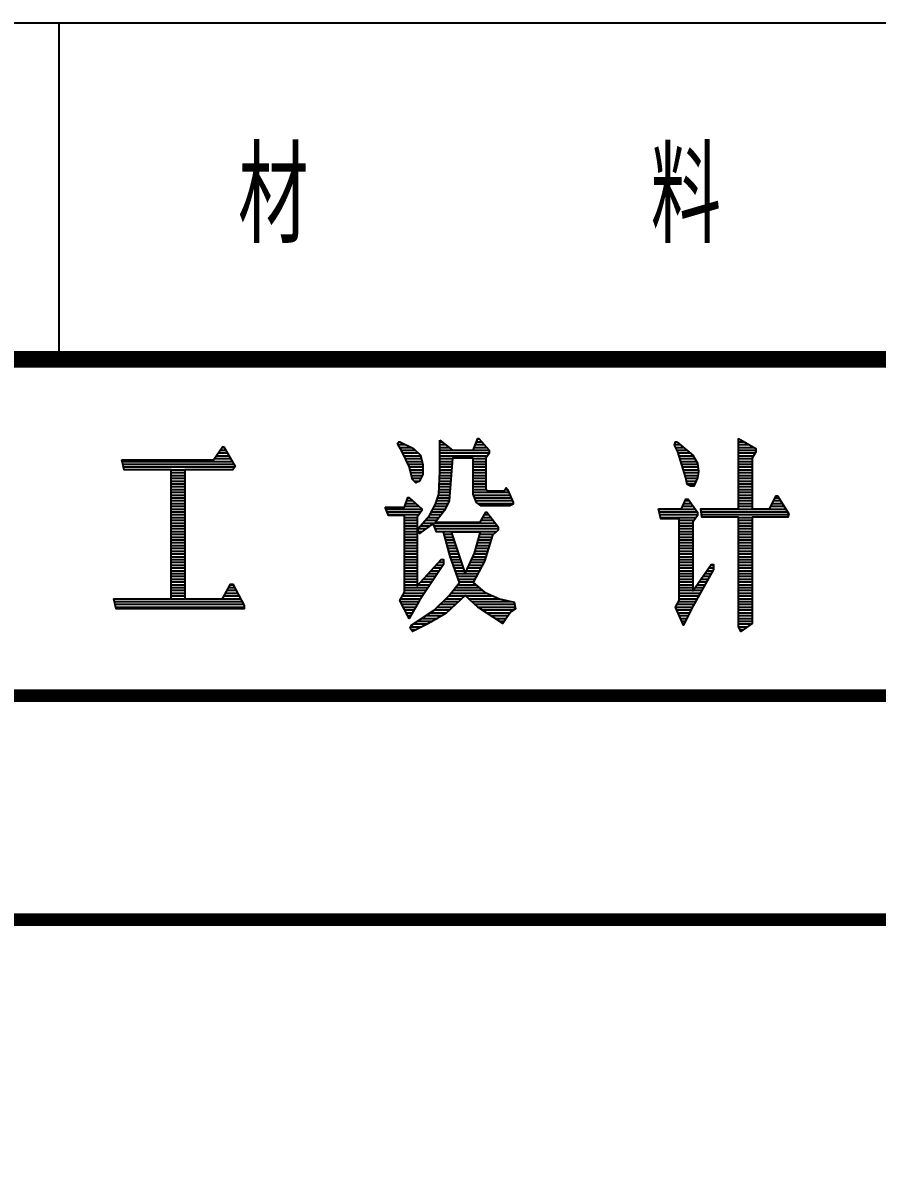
# Model space of a CAD drawing. Extents: x -8431 to -7574, y 1007 to 1601.
# Drawn here: x -7663.67 to -7633.18, y 1047.58 to 1088.58 of the extents above; entities that cross this region are included whole.
import ezdxf
from ezdxf.enums import TextEntityAlignment as Align

# ---------------------------------------------------------------- set-up
doc = ezdxf.new("R2010")
doc.units = 0
doc.header["$LTSCALE"] = 10
doc.header["$MEASUREMENT"] = 0
doc.layers.get('0').update_dxf_attribs({"linetype": 'CONTINUOUS'})
doc.layers.add('1', color=2, linetype='CONTINUOUS')
doc.layers.add('2', color=1, linetype='CONTINUOUS')
doc.styles.add('HZ', font='txt', dxfattribs={"width": 0.75, "bigfont": 'hztxt'})

# ---------------------------------------------------------------- blocks, each defined once
blk = doc.blocks.new('*X2')
at = {"color": 0}
for p, q in [((41907.2, -980), (41933.2, -980)), ((42056.3, -970), (42063.1, -970)), ((42056.3, -980), (42075.9, -980)), ((42182.6, -980), (42214.1, -980)), ((42186.6, -970), (42205.1, -970)), ((42190.6, -960), (42196.1, -960)), ((42894.1, -980), (42913.1, -980)), ((43122, -960), (43124, -960)), ((43122, -970), (43141.5, -970)), ((43122, -980), (43159, -980)), ((41258.1, -1020), (41303.2, -1020)), ((41265.1, -1010), (41297.3, -1010)), ((41272.1, -1000), (41291.5, -1000)), ((41279.1, -990), (41285.7, -990)), ((41912.8, -990), (41954.2, -990)), ((41918.4, -1000), (41968.8, -1000)), ((41923.6, -1010), (41979.3, -1010)), ((41928.3, -1020), (41987.5, -1020)), ((42056.3, -990), (42088.7, -990)), ((42056.3, -1000), (42231.9, -1000)), ((42056.3, -1010), (42231.9, -1010)), ((42056.3, -1020), (42225.8, -1020)), ((42178.6, -990), (42223.1, -990)), ((42897.5, -990), (42925.4, -990)), ((42902.7, -1000), (42937.6, -1000)), ((42907, -1010), (42949.9, -1010)), ((42910, -1020), (42960.3, -1020)), ((43122, -990), (43176.5, -990)), ((43122, -1000), (43183.3, -1000)), ((43122, -1010), (43180.9, -1010)), ((43122, -1020), (43175.7, -1020)), ((40922.4, -1040), (41314.8, -1040)), ((40924.7, -1050), (41320.7, -1050)), ((40927, -1060), (41324, -1060)), ((41251.1, -1030), (41309, -1030)), ((41932.9, -1030), (41989.9, -1030)), ((41937.6, -1040), (41992.2, -1040)), ((41942.3, -1050), (41994.5, -1050)), ((41946.6, -1060), (41995, -1060)), ((42056.3, -1030), (42101.1, -1030)), ((42056.3, -1040), (42100.3, -1040)), ((42056.3, -1050), (42099.5, -1050)), ((42056.3, -1060), (42098.7, -1060)), ((42174.7, -1030), (42219.6, -1030)), ((42174.7, -1040), (42219.6, -1040)), ((42174.7, -1050), (42219.6, -1050)), ((42174.7, -1060), (42219.6, -1060)), ((42913.1, -1030), (42965.9, -1030)), ((42916.2, -1040), (42971.5, -1040)), ((42919.2, -1050), (42975.5, -1050)), ((42922.3, -1060), (42976.9, -1060)), ((43122, -1030), (43171, -1030)), ((43122, -1040), (43171, -1040)), ((43122, -1050), (43171, -1050)), ((43122, -1060), (43171, -1060)), ((41096.7, -1070), (41145.7, -1070)), ((41096.7, -1080), (41145.7, -1080)), ((41096.7, -1090), (41145.7, -1090)), ((41096.7, -1100), (41145.7, -1100)), ((41949.2, -1070), (41995, -1070)), ((41951.8, -1080), (41995, -1080)), ((41954.4, -1090), (41993.6, -1090)), ((41957.1, -1100), (41988.3, -1100)), ((42055.1, -1100), (42095.5, -1100)), ((42055.6, -1090), (42096.3, -1090)), ((42056.1, -1080), (42097.1, -1080)), ((42056.3, -1070), (42097.9, -1070)), ((42174.7, -1070), (42219.6, -1070)), ((42174.7, -1080), (42219.6, -1080)), ((42174.7, -1090), (42219.6, -1090)), ((42174.7, -1100), (42219.6, -1100)), ((42925.4, -1070), (42978.3, -1070)), ((42928.4, -1080), (42978.3, -1080)), ((42931.5, -1090), (42976.6, -1090)), ((42934.4, -1100), (42974.6, -1100)), ((43122, -1070), (43171, -1070)), ((43122, -1080), (43171, -1080)), ((43122, -1090), (43171, -1090)), ((43122, -1100), (43171, -1100)), ((41096.7, -1110), (41145.7, -1110)), ((41096.7, -1120), (41145.7, -1120)), ((41096.7, -1130), (41145.7, -1130)), ((41096.7, -1140), (41145.7, -1140)), ((41963.8, -1110), (41983.1, -1110)), ((42053.1, -1140), (42092.2, -1140)), ((42053.6, -1130), (42093, -1130)), ((42054.1, -1120), (42093.8, -1120)), ((42054.6, -1110), (42094.7, -1110)), ((42174.7, -1110), (42219.6, -1110)), ((42174.7, -1120), (42219.6, -1120)), ((42174.7, -1130), (42219.6, -1130)), ((42174.7, -1140), (42220, -1140)), ((42288.8, -1140), (42297.3, -1140)), ((42936.2, -1110), (42970.4, -1110)), ((42937.9, -1120), (42966.2, -1120)), ((43122, -1110), (43171, -1110)), ((43122, -1120), (43171, -1120)), ((43122, -1130), (43171, -1130)), ((43122, -1140), (43171, -1140)), ((41096.7, -1150), (41145.7, -1150)), ((41096.7, -1160), (41145.7, -1160)), ((41096.7, -1170), (41145.7, -1170)), ((41096.7, -1180), (41145.7, -1180)), ((41938.1, -1180), (41958.3, -1180)), ((41941.6, -1170), (41947.3, -1170)), ((42044.2, -1180), (42089, -1180)), ((42047.7, -1170), (42089.8, -1170)), ((42051.2, -1160), (42090.6, -1160)), ((42052.6, -1150), (42091.4, -1150)), ((42174.7, -1150), (42301.7, -1150)), ((42175.9, -1160), (42306.1, -1160)), ((42180.1, -1170), (42310.5, -1170)), ((42184.3, -1180), (42314.8, -1180)), ((42931.7, -1180), (42946.1, -1180)), ((43122, -1150), (43171, -1150)), ((43122, -1160), (43171, -1160)), ((43122, -1170), (43171, -1170)), ((43122, -1180), (43171, -1180)), ((43247.9, -1180), (43271.7, -1180)), ((43253.1, -1170), (43265.3, -1170)), ((41096.7, -1190), (41145.7, -1190)), ((41096.7, -1200), (41145.7, -1200)), ((41096.7, -1210), (41145.7, -1210)), ((41096.7, -1220), (41145.7, -1220)), ((41862.9, -1210), (41991, -1210)), ((41867.1, -1220), (41987.8, -1220)), ((41931.1, -1200), (41980.3, -1200)), ((41934.6, -1190), (41969.3, -1190)), ((42026.1, -1220), (42069.1, -1220)), ((42031.1, -1210), (42075.2, -1210)), ((42036.1, -1200), (42079.9, -1200)), ((42040.7, -1190), (42084.5, -1190)), ((42192, -1190), (42317.6, -1190)), ((42836.3, -1210), (42967.1, -1210)), ((42838.6, -1220), (42974.1, -1220)), ((42922.4, -1200), (42960.1, -1200)), ((42927.1, -1190), (42953.1, -1190)), ((42987.3, -1210), (43290.8, -1210)), ((42988.7, -1220), (43297.1, -1220)), ((43122, -1190), (43171, -1190)), ((43122, -1200), (43171, -1200)), ((43237.4, -1200), (43284.4, -1200)), ((43242.6, -1190), (43278, -1190)), ((41096.7, -1230), (41145.7, -1230)), ((41096.7, -1240), (41145.7, -1240)), ((41096.7, -1250), (41145.7, -1250)), ((41096.7, -1260), (41145.7, -1260)), ((41096.7, -1270), (41145.7, -1270)), ((41871.3, -1230), (41980.8, -1230)), ((41929.7, -1240), (41974.6, -1240)), ((41929.7, -1250), (41974.6, -1250)), ((41929.7, -1260), (41974.6, -1260)), ((41929.7, -1270), (41974.6, -1270)), ((41987.2, -1270), (42020.9, -1270)), ((41996, -1260), (42253.7, -1260)), ((42004.7, -1250), (42045.1, -1250)), ((42013.5, -1240), (42053.1, -1240)), ((42021.1, -1230), (42061.1, -1230)), ((42035.1, -1270), (42261.5, -1270)), ((42202.9, -1250), (42246, -1250)), ((42208.8, -1240), (42238.2, -1240)), ((42214.6, -1230), (42230.4, -1230)), ((42840.9, -1230), (42975, -1230)), ((42843.3, -1240), (42970.2, -1240)), ((42909.7, -1250), (42963.2, -1250)), ((42909.7, -1260), (42958.7, -1260)), ((42909.7, -1270), (42958.7, -1270)), ((42990.1, -1230), (43300.7, -1230)), ((43122, -1240), (43171, -1240)), ((43122, -1250), (43171, -1250)), ((43122, -1260), (43171, -1260)), ((43122, -1270), (43171, -1270)), ((41096.7, -1280), (41145.7, -1280)), ((41096.7, -1290), (41145.7, -1290)), ((41096.7, -1300), (41145.7, -1300)), ((41096.7, -1310), (41145.7, -1310)), ((41929.7, -1280), (41974.6, -1280)), ((41929.7, -1290), (41974.6, -1290)), ((41929.7, -1300), (41974.6, -1300)), ((41929.7, -1310), (41974.6, -1310)), ((41978.7, -1280), (42006.9, -1280)), ((41978.7, -1290), (41992.9, -1290)), ((42039.3, -1280), (42264.5, -1280)), ((42043.5, -1290), (42259.3, -1290)), ((42071, -1300), (42100, -1300)), ((42073.8, -1310), (42103.4, -1310)), ((42194.2, -1310), (42242, -1310)), ((42196.9, -1300), (42247.7, -1300)), ((42909.7, -1280), (42958.7, -1280)), ((42909.7, -1290), (42958.7, -1290)), ((42909.7, -1300), (42958.7, -1300)), ((42909.7, -1310), (42958.7, -1310)), ((43122, -1280), (43171, -1280)), ((43122, -1290), (43171, -1290)), ((43122, -1300), (43171, -1300)), ((43122, -1310), (43171, -1310)), ((41096.7, -1320), (41145.7, -1320)), ((41096.7, -1330), (41145.7, -1330)), ((41096.7, -1340), (41145.7, -1340)), ((41096.7, -1350), (41145.7, -1350)), ((41929.7, -1320), (41974.6, -1320)), ((41929.7, -1330), (41974.6, -1330)), ((41929.7, -1340), (41974.6, -1340)), ((41929.7, -1350), (41974.6, -1350)), ((42076.6, -1320), (42106.7, -1320)), ((42079.4, -1330), (42110.1, -1330)), ((42082.2, -1340), (42113.5, -1340)), ((42085, -1350), (42116.8, -1350)), ((42183.4, -1350), (42229.7, -1350)), ((42186.1, -1340), (42232.8, -1340)), ((42188.8, -1330), (42235.9, -1330)), ((42191.5, -1320), (42238.9, -1320)), ((42909.7, -1320), (42958.7, -1320)), ((42909.7, -1330), (42958.7, -1330)), ((42909.7, -1340), (42958.7, -1340)), ((42909.7, -1350), (42958.7, -1350)), ((43122, -1320), (43171, -1320)), ((43122, -1330), (43171, -1330)), ((43122, -1340), (43171, -1340)), ((43122, -1350), (43171, -1350)), ((41096.7, -1360), (41145.7, -1360)), ((41096.7, -1370), (41145.7, -1370)), ((41096.7, -1380), (41145.7, -1380)), ((41096.7, -1390), (41145.7, -1390)), ((41929.7, -1360), (41974.6, -1360)), ((41929.7, -1370), (41974.6, -1370)), ((41929.7, -1380), (41974.6, -1380)), ((41929.7, -1390), (41974.6, -1390)), ((42087.8, -1360), (42120.2, -1360)), ((42090.6, -1370), (42123.5, -1370)), ((42093.4, -1380), (42126.9, -1380)), ((42096.9, -1390), (42130.3, -1390)), ((42168.2, -1390), (42217.5, -1390)), ((42172.8, -1380), (42220.6, -1380)), ((42177.5, -1370), (42223.6, -1370)), ((42180.7, -1360), (42226.7, -1360)), ((42909.7, -1360), (42958.7, -1360)), ((42909.7, -1370), (42958.7, -1370)), ((42909.7, -1380), (42958.7, -1380)), ((42909.7, -1390), (42958.7, -1390)), ((43122, -1360), (43171, -1360)), ((43122, -1370), (43171, -1370)), ((43122, -1380), (43171, -1380)), ((43122, -1390), (43171, -1390)), ((41096.7, -1400), (41145.7, -1400)), ((41096.7, -1410), (41145.7, -1410)), ((41096.7, -1420), (41145.7, -1420)), ((41096.7, -1430), (41145.7, -1430)), ((41929.7, -1400), (41974.6, -1400)), ((41929.7, -1410), (41974.6, -1410)), ((41929.7, -1420), (41974.6, -1420)), ((41929.7, -1430), (41974.6, -1430)), ((42024.1, -1430), (42053.9, -1430)), ((42033.3, -1420), (42060.5, -1420)), ((42042.5, -1410), (42067.2, -1410)), ((42051.7, -1400), (42068.5, -1400)), ((42100.4, -1400), (42133.6, -1400)), ((42103.9, -1410), (42137, -1410)), ((42107.4, -1420), (42140.3, -1420)), ((42110.9, -1430), (42143.7, -1430)), ((42149.5, -1430), (42197.4, -1430)), ((42154.2, -1420), (42202.8, -1420)), ((42158.8, -1410), (42208.2, -1410)), ((42163.5, -1400), (42213.6, -1400)), ((42909.7, -1400), (42958.7, -1400)), ((42909.7, -1410), (42958.7, -1410)), ((42909.7, -1420), (42958.7, -1420)), ((42909.7, -1430), (42958.7, -1430)), ((43008.7, -1430), (43029.7, -1430)), ((43015.7, -1420), (43032.2, -1420)), ((43022.7, -1410), (43032.2, -1410)), ((43122, -1400), (43171, -1400)), ((43122, -1410), (43171, -1410)), ((43122, -1420), (43171, -1420)), ((43122, -1430), (43171, -1430)), ((41096.7, -1440), (41145.7, -1440)), ((41096.7, -1450), (41145.7, -1450)), ((41096.7, -1460), (41145.7, -1460)), ((41096.7, -1470), (41145.7, -1470)), ((41929.7, -1440), (41974.6, -1440)), ((41929.7, -1450), (41974.6, -1450)), ((41929.7, -1460), (41974.6, -1460)), ((41929.7, -1470), (41974.6, -1470)), ((41987.4, -1470), (42027.1, -1470)), ((41996.6, -1460), (42033.8, -1460)), ((42005.7, -1450), (42040.5, -1450)), ((42014.9, -1440), (42047.2, -1440)), ((42114.4, -1440), (42192, -1440)), ((42117.9, -1450), (42186.7, -1450)), ((42121.4, -1460), (42181.3, -1460)), ((42124.9, -1470), (42175.9, -1470)), ((42909.7, -1440), (42958.7, -1440)), ((42909.7, -1450), (42958.7, -1450)), ((42909.7, -1460), (42958.7, -1460)), ((42909.7, -1470), (42958.7, -1470)), ((42980.7, -1470), (43007.6, -1470)), ((42987.7, -1460), (43013.1, -1460)), ((42994.7, -1450), (43018.7, -1450)), ((43001.7, -1440), (43024.2, -1440)), ((43122, -1440), (43171, -1440)), ((43122, -1450), (43171, -1450)), ((43122, -1460), (43171, -1460)), ((43122, -1470), (43171, -1470)), ((41096.7, -1480), (41145.7, -1480)), ((41096.7, -1490), (41145.7, -1490)), ((41096.7, -1500), (41145.7, -1500)), ((41096.7, -1510), (41145.7, -1510)), ((41291.6, -1510), (41334.4, -1510)), ((41297.1, -1500), (41329, -1500)), ((41302.5, -1490), (41323.6, -1490)), ((41308, -1480), (41318.3, -1480)), ((41928.1, -1510), (42000.4, -1510)), ((41929.7, -1480), (41974.6, -1480)), ((41929.7, -1490), (42013.8, -1490)), ((41929.7, -1500), (42007.1, -1500)), ((41978.2, -1480), (42020.5, -1480)), ((42095.9, -1510), (42221.9, -1510)), ((42103.8, -1500), (42207.1, -1500)), ((42111.7, -1490), (42195.5, -1490)), ((42119.6, -1480), (42183.8, -1480)), ((42909.7, -1480), (42958.7, -1480)), ((42909.7, -1490), (42958.7, -1490)), ((42909.7, -1500), (42958.7, -1500)), ((42909.7, -1510), (42985.4, -1510)), ((42959.7, -1500), (42990.9, -1500)), ((42966.7, -1490), (42996.5, -1490)), ((42973.7, -1480), (43002, -1480)), ((43122, -1480), (43171, -1480)), ((43122, -1490), (43171, -1490)), ((43122, -1500), (43171, -1500)), ((43122, -1510), (43171, -1510)), ((40894.7, -1540), (41350.6, -1540)), ((40897.1, -1550), (41355.9, -1550)), ((41096.7, -1520), (41145.7, -1520)), ((41096.7, -1530), (41145.7, -1530)), ((41280.7, -1530), (41345.2, -1530)), ((41286.2, -1520), (41339.8, -1520)), ((41915.2, -1540), (41980.7, -1540)), ((41916.9, -1530), (41987, -1530)), ((41920.3, -1550), (41975, -1550)), ((41922.5, -1520), (41993.7, -1520)), ((42057.5, -1550), (42112.5, -1550)), ((42067.6, -1540), (42123.3, -1540)), ((42077.7, -1530), (42134.1, -1530)), ((42087.8, -1520), (42144.9, -1520)), ((42147.4, -1520), (42244.6, -1520)), ((42158.4, -1530), (42267.4, -1530)), ((42169.4, -1540), (42311.6, -1540)), ((42180.4, -1550), (42323.1, -1550)), ((42902.6, -1550), (42963.2, -1550)), ((42907.8, -1540), (42968.8, -1540)), ((42909.7, -1520), (42979.9, -1520)), ((42909.7, -1530), (42974.3, -1530)), ((43122, -1520), (43171, -1520)), ((43122, -1530), (43171, -1530)), ((43122, -1540), (43171, -1540)), ((43122, -1550), (43171, -1550)), ((40899.4, -1560), (41358, -1560)), ((41925.4, -1560), (41969.3, -1560)), ((41930.5, -1570), (41963.5, -1570)), ((41935.6, -1580), (41957.8, -1580)), ((41940.7, -1590), (41952.1, -1590)), ((42006.9, -1590), (42064.5, -1590)), ((42022.5, -1580), (42080, -1580)), ((42037.3, -1570), (42090.8, -1570)), ((42047.4, -1560), (42101.6, -1560)), ((42191.5, -1560), (42324.8, -1560)), ((42206.9, -1570), (42319.5, -1570)), ((42222.3, -1580), (42307.5, -1580)), ((42237.7, -1590), (42300.5, -1590)), ((42897.6, -1560), (42957.7, -1560)), ((42902, -1570), (42952.4, -1570)), ((42906.5, -1580), (42947.5, -1580)), ((42910.9, -1590), (42942.6, -1590)), ((43122, -1560), (43171, -1560)), ((43122, -1570), (43171, -1570)), ((43122, -1580), (43171, -1580)), ((43122, -1590), (43171, -1590)), ((41945.8, -1600), (41946.3, -1600)), ((41952.1, -1630), (41992, -1630)), ((41960.2, -1620), (42011.6, -1620)), ((41975.8, -1610), (42029.5, -1610)), ((41991.3, -1600), (42047, -1600)), ((42253.1, -1600), (42293.5, -1600)), ((42268.5, -1610), (42286.5, -1610)), ((42915.4, -1600), (42937.7, -1600)), ((42919.9, -1610), (42932.8, -1610)), ((42924.3, -1620), (42927.9, -1620)), ((43122, -1600), (43171, -1600)), ((43122, -1610), (43171, -1610)), ((43122, -1620), (43168.3, -1620)), ((43122.2, -1630), (43154.3, -1630)), ((41953.2, -1640), (41972.4, -1640)), ((43126.8, -1640), (43140.3, -1640))]:
    blk.add_line(p, q, dxfattribs=at)

msp = doc.modelspace()

# ---------------------------------------------------------------- linework, layer by layer
at = {"layer": '1'}
for p, q in [((-7772.371, 1088.581), (-7592.371, 1088.581)), ((-7662.371, 1076.581), (-7662.371, 1088.581))]:
    msp.add_line(p, q, dxfattribs=at)
at = {"layer": '1', "color": 2}
for points in [[(-7660.136, 1072.991), (-7656.869, 1072.991), (-7656.869, 1072.991), (-7656.542, 1073.457), (-7656.542, 1073.457), (-7656.502, 1073.457), (-7656.502, 1073.457), (-7656.093, 1072.757), (-7656.093, 1072.757), (-7656.175, 1072.641), (-7656.175, 1072.641), (-7657.89, 1072.641), (-7657.89, 1072.641), (-7657.89, 1068.032), (-7657.89, 1068.032), (-7656.542, 1068.032), (-7656.542, 1068.032), (-7656.257, 1068.557), (-7656.257, 1068.557), (-7656.175, 1068.557), (-7656.175, 1068.557), (-7655.767, 1067.799), (-7655.767, 1067.799), (-7655.767, 1067.682), (-7655.767, 1067.682), (-7660.34, 1067.682), (-7660.34, 1067.682), (-7660.422, 1068.032), (-7660.422, 1068.032), (-7658.38, 1068.032), (-7658.38, 1068.032), (-7658.38, 1072.641), (-7658.38, 1072.641), (-7660.054, 1072.641), (-7660.054, 1072.641), (-7660.136, 1072.991)], [(-7650.213, 1073.632), (-7649.723, 1073.399), (-7649.723, 1073.399), (-7649.478, 1073.166), (-7649.478, 1073.166), (-7649.397, 1072.816), (-7649.397, 1072.816), (-7649.397, 1072.466), (-7649.397, 1072.466), (-7649.519, 1072.232), (-7649.519, 1072.232), (-7649.642, 1072.174), (-7649.642, 1072.174), (-7649.764, 1072.291), (-7649.764, 1072.291), (-7649.887, 1072.757), (-7649.887, 1072.757), (-7650.132, 1073.282), (-7650.132, 1073.282), (-7650.295, 1073.574), (-7650.295, 1073.574), (-7650.254, 1073.632), (-7650.254, 1073.632), (-7650.213, 1073.632)], [(-7648.784, 1073.691), (-7648.335, 1073.341), (-7648.335, 1073.341), (-7647.6, 1073.341), (-7647.6, 1073.341), (-7647.437, 1073.749), (-7647.437, 1073.749), (-7647.396, 1073.749), (-7647.396, 1073.749), (-7647.028, 1073.341), (-7647.028, 1073.341), (-7647.028, 1073.224), (-7647.028, 1073.224), (-7647.151, 1073.049), (-7647.151, 1073.049), (-7647.151, 1071.999), (-7647.151, 1071.999), (-7647.151, 1071.941), (-7647.151, 1071.941), (-7647.069, 1071.882), (-7647.069, 1071.882), (-7646.497, 1071.882), (-7646.497, 1071.882), (-7646.416, 1071.999), (-7646.416, 1071.999), (-7646.375, 1071.941), (-7646.375, 1071.941), (-7646.171, 1071.474), (-7646.171, 1071.474), (-7646.171, 1071.416), (-7646.171, 1071.416), (-7646.293, 1071.357), (-7646.293, 1071.357), (-7647.314, 1071.357), (-7647.314, 1071.357), (-7647.477, 1071.474), (-7647.477, 1071.474), (-7647.6, 1071.766), (-7647.6, 1071.766), (-7647.6, 1073.049), (-7647.6, 1073.049), (-7648.335, 1073.049), (-7648.335, 1073.049), (-7648.457, 1071.532), (-7648.457, 1071.532), (-7648.621, 1071.182), (-7648.621, 1071.182), (-7648.947, 1070.774), (-7648.947, 1070.774), (-7647.355, 1070.774), (-7647.355, 1070.774), (-7647.151, 1071.124), (-7647.151, 1071.124), (-7647.11, 1071.124), (-7647.11, 1071.124), (-7646.702, 1070.599), (-7646.702, 1070.599), (-7646.702, 1070.482), (-7646.702, 1070.482), (-7646.906, 1070.307), (-7646.906, 1070.307), (-7647.192, 1069.374), (-7647.192, 1069.374), (-7647.6, 1068.616), (-7647.6, 1068.616), (-7647.192, 1068.266), (-7647.192, 1068.266), (-7646.661, 1068.032), (-7646.661, 1068.032), (-7646.13, 1067.916), (-7646.13, 1067.916), (-7646.089, 1067.682), (-7646.089, 1067.682), (-7646.252, 1067.566), (-7646.252, 1067.566), (-7646.416, 1067.332), (-7646.416, 1067.332), (-7646.538, 1067.157), (-7646.538, 1067.157), (-7647.437, 1067.741), (-7647.437, 1067.741), (-7647.886, 1068.149), (-7647.886, 1068.149), (-7648.58, 1067.507), (-7648.58, 1067.507), (-7649.192, 1067.157), (-7649.192, 1067.157), (-7649.764, 1066.866), (-7649.764, 1066.866), (-7649.846, 1066.982), (-7649.846, 1066.982), (-7649.805, 1067.099), (-7649.805, 1067.099), (-7648.988, 1067.624), (-7648.988, 1067.624), (-7648.457, 1068.149), (-7648.457, 1068.149), (-7648.09, 1068.616), (-7648.09, 1068.616), (-7648.417, 1069.549), (-7648.417, 1069.549), (-7648.662, 1070.424), (-7648.662, 1070.424), (-7648.907, 1070.424), (-7648.907, 1070.424), (-7649.029, 1070.716), (-7649.029, 1070.716), (-7649.519, 1070.366), (-7649.519, 1070.366), (-7649.56, 1070.424), (-7649.56, 1070.424), (-7649.56, 1070.541), (-7649.56, 1070.541), (-7649.152, 1071.007), (-7649.152, 1071.007), (-7648.947, 1071.416), (-7648.947, 1071.416), (-7648.825, 1071.766), (-7648.825, 1071.766), (-7648.784, 1072.582), (-7648.784, 1072.582), (-7648.784, 1073.691)], [(-7640.332, 1073.632), (-7639.76, 1073.166), (-7639.76, 1073.166), (-7639.597, 1072.874), (-7639.597, 1072.874), (-7639.556, 1072.582), (-7639.556, 1072.582), (-7639.597, 1072.349), (-7639.597, 1072.349), (-7639.719, 1072.057), (-7639.719, 1072.057), (-7639.842, 1072.057), (-7639.842, 1072.057), (-7639.964, 1072.116), (-7639.964, 1072.116), (-7640.005, 1072.349), (-7640.005, 1072.349), (-7640.291, 1073.282), (-7640.291, 1073.282), (-7640.413, 1073.516), (-7640.413, 1073.516), (-7640.372, 1073.632), (-7640.372, 1073.632), (-7640.332, 1073.632)], [(-7638.127, 1073.749), (-7637.514, 1073.399), (-7637.514, 1073.399), (-7637.514, 1073.282), (-7637.514, 1073.282), (-7637.637, 1073.049), (-7637.637, 1073.049), (-7637.637, 1071.241), (-7637.637, 1071.241), (-7637.024, 1071.241), (-7637.024, 1071.241), (-7636.779, 1071.707), (-7636.779, 1071.707), (-7636.738, 1071.707), (-7636.738, 1071.707), (-7636.33, 1071.066), (-7636.33, 1071.066), (-7636.371, 1070.949), (-7636.371, 1070.949), (-7637.637, 1070.949), (-7637.637, 1070.949), (-7637.637, 1067.157), (-7637.637, 1067.157), (-7638.045, 1066.866), (-7638.045, 1066.866), (-7638.127, 1067.041), (-7638.127, 1067.041), (-7638.127, 1070.949), (-7638.127, 1070.949), (-7639.433, 1070.949), (-7639.433, 1070.949), (-7639.474, 1071.241), (-7639.474, 1071.241), (-7638.127, 1071.241), (-7638.127, 1071.241), (-7638.127, 1073.749)], [(-7650.744, 1071.299), (-7650.05, 1071.299), (-7650.05, 1071.299), (-7649.927, 1071.649), (-7649.927, 1071.649), (-7649.887, 1071.649), (-7649.887, 1071.649), (-7649.437, 1071.241), (-7649.437, 1071.241), (-7649.437, 1071.182), (-7649.437, 1071.182), (-7649.601, 1070.949), (-7649.601, 1070.949), (-7649.601, 1068.499), (-7649.601, 1068.499), (-7648.743, 1069.432), (-7648.743, 1069.432), (-7648.662, 1069.432), (-7648.662, 1069.432), (-7648.662, 1069.257), (-7648.662, 1069.257), (-7649.519, 1067.974), (-7649.519, 1067.974), (-7649.887, 1067.332), (-7649.887, 1067.332), (-7650.213, 1067.974), (-7650.213, 1067.974), (-7650.05, 1068.266), (-7650.05, 1068.266), (-7650.05, 1071.007), (-7650.05, 1071.007), (-7650.622, 1071.007), (-7650.622, 1071.007), (-7650.744, 1071.299)], [(-7640.985, 1071.241), (-7640.168, 1071.241), (-7640.168, 1071.241), (-7640.005, 1071.591), (-7640.005, 1071.591), (-7639.923, 1071.591), (-7639.923, 1071.591), (-7639.597, 1071.124), (-7639.597, 1071.124), (-7639.597, 1071.007), (-7639.597, 1071.007), (-7639.76, 1070.774), (-7639.76, 1070.774), (-7639.76, 1068.324), (-7639.76, 1068.324), (-7639.107, 1069.257), (-7639.107, 1069.257), (-7639.025, 1069.257), (-7639.025, 1069.257), (-7639.025, 1069.082), (-7639.025, 1069.082), (-7639.801, 1067.682), (-7639.801, 1067.682), (-7640.087, 1067.099), (-7640.087, 1067.099), (-7640.372, 1067.741), (-7640.372, 1067.741), (-7640.25, 1067.974), (-7640.25, 1067.974), (-7640.25, 1070.891), (-7640.25, 1070.891), (-7640.903, 1070.891), (-7640.903, 1070.891), (-7640.985, 1071.241)], [(-7648.376, 1070.424), (-7647.355, 1070.424), (-7647.355, 1070.424), (-7647.559, 1069.666), (-7647.559, 1069.666), (-7647.886, 1068.966), (-7647.886, 1068.966), (-7648.376, 1070.424)]]:
    msp.add_lwpolyline(points, dxfattribs=at)
at = {"layer": '1', "color": 2, "const_width": 0.45}
for points in [[(-7592.371, 1064.581), (-7732.371, 1064.581)], [(-7592.371, 1056.581), (-7772.371, 1056.581)]]:
    msp.add_lwpolyline(points, dxfattribs=at)
at = {"layer": '2'}
for p, q in [((-7592.371, 1076.581), (-7772.371, 1076.581)), ((-7772.371, 1076.581), (-7592.371, 1076.581)), ((-7772.371, 1076.581), (-7592.371, 1076.581)), ((-7772.371, 1076.581), (-7592.371, 1076.581))]:
    msp.add_line(p, q, dxfattribs=at)
at = {"layer": '2', "color": 1, "const_width": 0.6}
msp.add_lwpolyline([(-7592.371, 1016.581), (-7592.371, 1076.581), (-7772.371, 1076.581), (-7772.371, 1016.581)], close=True, dxfattribs=at)
at = {"layer": '2', "const_width": 0.6}
msp.add_lwpolyline([(-7772.371, 1076.581), (-7592.371, 1076.581)], dxfattribs=at)

# ---------------------------------------------------------------- block references
at = {"layer": '1', "color": 2, "xscale": 0.01, "yscale": 0.01, "zscale": 0.01}
msp.add_blockref('*X2', (-8069.347, 1083.338), dxfattribs=at)

# ---------------------------------------------------------------- texts
at = {"layer": '1', "style": 'HZ', "width": 0.75}
msp.add_text('材     料', height=3.36, dxfattribs=at).set_placement((-7647.371, 1082.581), align=Align.MIDDLE)

doc.saveas('drawing.dxf')
